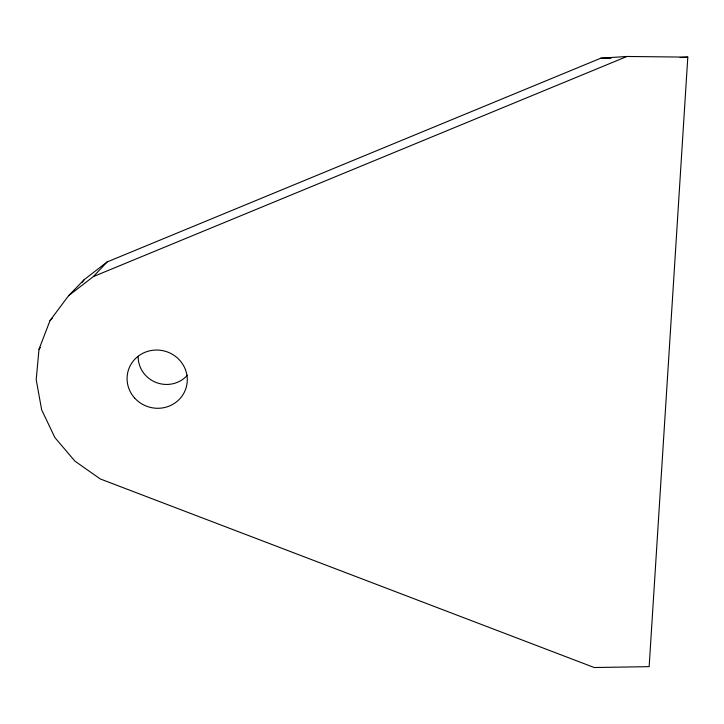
<?xml version="1.0" encoding="UTF-8"?>
<svg xmlns="http://www.w3.org/2000/svg" width="724" height="724" viewBox="0 0 724 724"><rect width="100%" height="100%" fill="white"/><g stroke="black" fill="none" stroke-linecap="round" stroke-linejoin="round"><path stroke-width="1.09" d="M687.8 57.133L649.156 666.659L594.232 667.528L100.238 478.935L74.889 461.107L54.888 437.577L41.657 409.829L36.2 379.693L39.015 349.221L50.037 320.542L68.572 295.718L84.156 279.699L107.152 261.943L600.857 58.173L626.957 56.472L687.8 57.133L680.153 57.549M82.174 282.36L84.156 279.699M39.015 349.221L40.49 347.565M68.572 295.718L93.378 276.568L107.152 261.943M50.037 320.542L52.336 318.117M93.378 276.568L626.957 56.472M600.857 58.173L611.002 58.282M187.407 375.204A27.983 27.023 16.7 0 1 156.23 382.525A27.983 27.023 16.7 0 1 138.166 356.289M134.564 397.956A30.182 29.041 15.3 0 0 185.697 389.041A30.182 29.041 15.3 0 0 151.28 350.497A30.182 29.041 15.3 0 0 134.564 397.956"/></g></svg>
